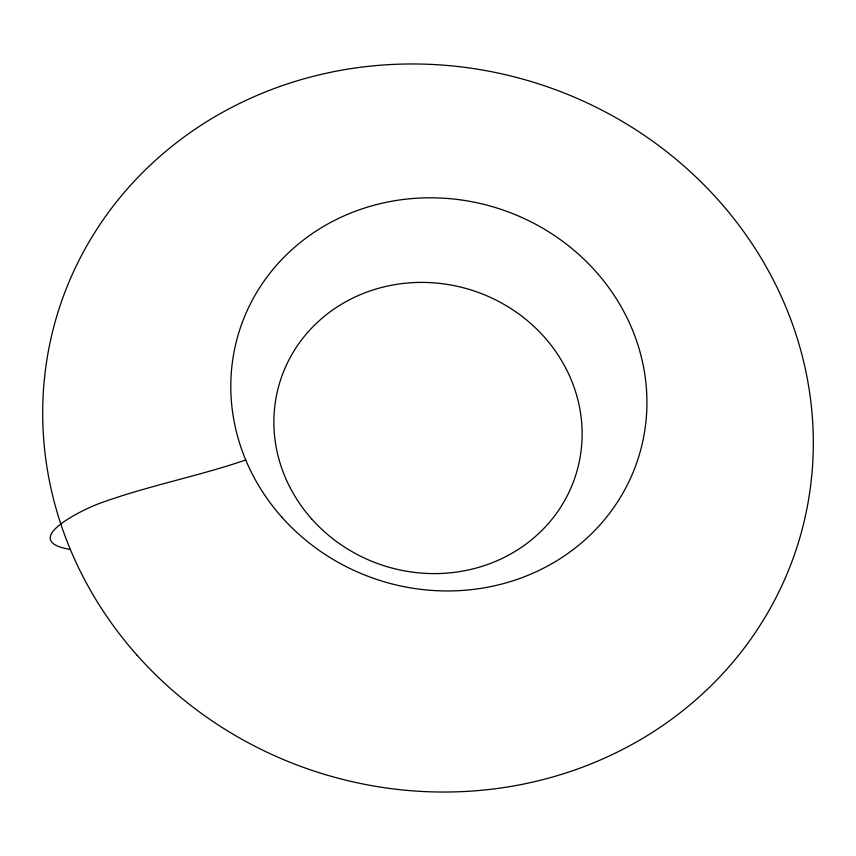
<?xml version="1.0" encoding="UTF-8"?>
<svg xmlns="http://www.w3.org/2000/svg" width="856" height="856" viewBox="0 0 856 856"><rect width="100%" height="100%" fill="white"/><g stroke="black" fill="none" stroke-linecap="round" stroke-linejoin="round"><path stroke-width="1.28" d="M245.726 459.972C197.479 476.525 147.05 485.94 99.189 503.542C82.722 509.566 17.869 540.735 70.342 549.466M281.667 516.971A209.367 195.2 17.9 0 0 635.516 466.156A209.367 195.2 17.9 0 0 399.399 200.004A209.367 195.2 17.9 0 0 281.667 516.971M136.907 655.033A387.715 361.478 17.9 0 0 792.175 560.926A387.715 361.478 17.9 0 0 354.93 68.041A387.715 361.478 17.9 0 0 136.907 655.033M311.563 518.811A155.086 144.589 17.9 0 0 573.67 481.168A155.086 144.589 17.9 0 0 398.768 284.021A155.086 144.589 17.9 0 0 311.563 518.811"/></g></svg>
